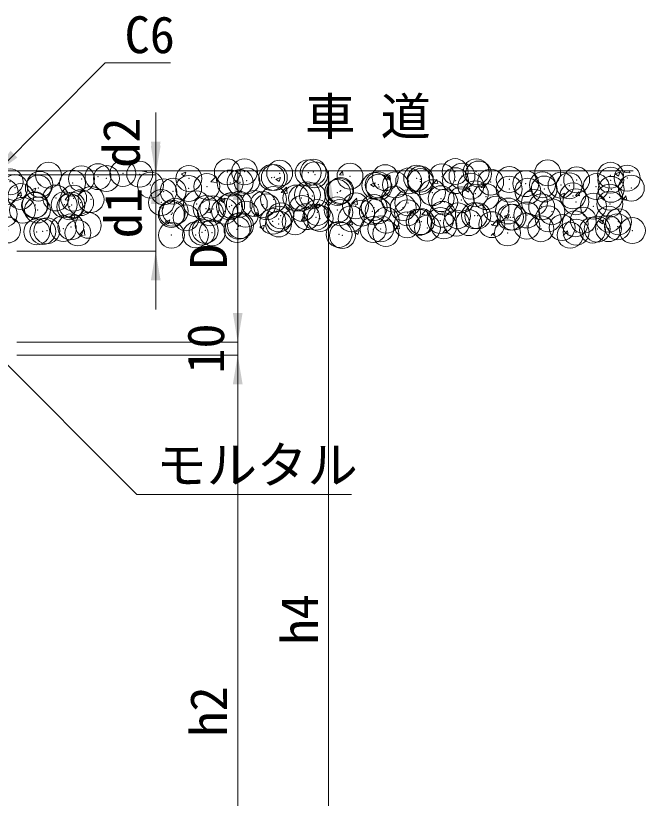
# Model space of a CAD drawing. Units: millimetres, scale not verified. Extents: x 289 to 42849, y -1182 to 27464.
# Drawn here: x 20932 to 21418, y 21139 to 21743 of the extents above; entities that cross this region are included whole.
import ezdxf
from ezdxf.enums import TextEntityAlignment as Align

# ---------------------------------------------------------------- set-up
doc = ezdxf.new("R2010")
doc.units = ezdxf.units.MM
doc.header["$LTSCALE"] = 40
doc.header["$PDMODE"] = 32
doc.header["$PDSIZE"] = 20
for name, color, linetype, lineweight in [('0_2', 7, 'Continuous', 20), ('寸法線', 7, 'Continuous', 9), ('ﾊｯﾁﾝｸﾞ', 7, 'Continuous', 5)]:
    doc.layers.add(name, color=color, linetype=linetype, lineweight=lineweight)
doc.styles.add('ＭＳ ゴシック', font='')
doc.styles.get('ＭＳ ゴシック').set_extended_font_data('MS Gothic')

# ---------------------------------------------------------------- blocks, each defined once
blk = doc.blocks.new('filled_arrow')
at = {"color": 0, "linetype": 'Continuous', "lineweight": -2}
blk.add_solid([(7.5, 1.25), (0, 0), (7.5, -1.25)], dxfattribs=at)

msp = doc.modelspace()

# ---------------------------------------------------------------- linework, layer by layer
at = {"layer": '0_2'}
msp.add_line((20918.11, 21623.51), (21408.53, 21623.51), dxfattribs=at)
at = {"layer": '0_2', "lineweight": 9}
msp.add_lwpolyline([(20915.12, 21620.45), (21001.36, 21706.7), (21051.69, 21706.7)], dxfattribs=at)
at = {"layer": '寸法線'}
for p, q in [((21040.35, 21575.31), (21040.35, 21668.51)), ((21040.35, 21516.37), (21040.35, 21665.31)), ((20933.12, 21623.51), (21103.58, 21623.51)), ((20933.12, 21623.51), (21173.73, 21623.51)), ((20933.12, 21623.51), (21040.35, 21623.51)), ((21103.58, 21623.51), (21103.58, 21491.37)), ((21173.73, 21623.51), (21173.73, 20931.38)), ((20773.12, 21620.31), (21040.35, 21620.31)), ((20773.12, 21620.31), (21040.35, 21620.31)), ((20933.12, 21561.37), (21040.35, 21561.37)), ((21103.58, 21436.37), (21103.58, 21536.37)), ((20933.12, 21491.37), (21103.58, 21491.37)), ((20933.12, 21491.37), (21103.58, 21491.37)), ((20933.12, 21481.37), (21103.58, 21481.37)), ((20933.12, 21481.37), (21103.58, 21481.37)), ((21103.58, 21481.37), (21103.58, 20931.38))]:
    msp.add_line(p, q, dxfattribs=at)
msp.add_lwpolyline([(20912.7, 21486.79), (21025.78, 21373.71), (21191.39, 21373.71)], dxfattribs=at)
at = {"layer": 'ﾊｯﾁﾝｸﾞ'}
for p, q in [((20989.43, 21623.51), (20989.63, 21623.37)), ((20989.63, 21623.37), (20989.67, 21623.51)), ((21028.72, 21623.47), (21033.24, 21622.77)), ((21028.73, 21623.46), (21028.78, 21623.51)), ((21033.24, 21622.75), (21033.15, 21623.51)), ((21060.12, 21621.04), (21063.68, 21622.41)), ((21062.63, 21619.31), (21063.66, 21622.38)), ((21145.52, 21623.48), (21145.55, 21623.51)), ((21145.52, 21623.47), (21148.56, 21623.21)), ((21148.5, 21623.2), (21148.45, 21623.51)), ((21181.96, 21620.29), (21184.41, 21623.21)), ((21184.94, 21620.01), (21184.35, 21623.19)), ((21324.3, 21623.51), (21324.34, 21623.48)), ((21324.34, 21623.48), (21324.34, 21623.51)), ((21394.83, 21621.15), (21398.39, 21622.52)), ((21397.34, 21619.42), (21398.37, 21622.49)), ((21401.5, 21622.51), (21406.02, 21621.81)), ((21401.51, 21622.49), (21402.49, 21623.51)), ((21406.01, 21621.79), (21405.81, 21623.51)), ((21060.11, 21621.01), (21062.63, 21619.31)), ((21082.95, 21615.05), (21086.9, 21619.17)), ((21087.45, 21614.34), (21086.89, 21619.17)), ((21133.11, 21616.94), (21135.64, 21615.24)), ((21133.13, 21616.97), (21136.68, 21618.34)), ((21135.64, 21615.24), (21136.67, 21618.31)), ((21181.96, 21620.29), (21185, 21620.02)), ((21218.4, 21617.1), (21220.85, 21620.02)), ((21218.4, 21617.1), (21221.43, 21616.83)), ((21221.38, 21616.82), (21220.79, 21620.01)), ((21254.83, 21613.91), (21257.28, 21616.83)), ((21257.81, 21613.63), (21257.23, 21616.82)), ((21394.81, 21621.12), (21397.34, 21619.42)), ((20944.43, 21608.72), (20947.99, 21610.09)), ((20946.94, 21606.99), (20947.97, 21610.06)), ((21082.94, 21615.06), (21087.46, 21614.36)), ((21137.16, 21606.64), (21141.12, 21610.76)), ((21141.67, 21605.94), (21141.11, 21610.76)), ((21206.12, 21612.87), (21208.65, 21611.17)), ((21206.13, 21612.9), (21209.69, 21614.27)), ((21208.65, 21611.17), (21209.68, 21614.24)), ((21254.83, 21613.91), (21257.87, 21613.65)), ((21279.14, 21608.84), (21282.7, 21610.2)), ((21281.65, 21607.1), (21282.68, 21610.17)), ((21291.27, 21610.72), (21293.72, 21613.64)), ((21291.27, 21610.72), (21294.31, 21610.46)), ((21294.25, 21610.45), (21293.66, 21613.63)), ((21327.71, 21607.54), (21330.16, 21610.46)), ((21330.69, 21607.26), (21330.1, 21610.44)), ((20933.95, 21604.39), (20936.4, 21607.31)), ((20933.95, 21604.39), (20936.99, 21604.12)), ((20936.93, 21604.11), (20936.34, 21607.3)), ((20944.42, 21608.69), (20946.94, 21606.99)), ((20970.39, 21601.2), (20972.84, 21604.12)), ((20973.37, 21600.93), (20972.78, 21604.11)), ((21137.15, 21606.66), (21141.67, 21605.96)), ((21279.12, 21608.8), (21281.65, 21607.1)), ((21327.71, 21607.54), (21330.74, 21607.27)), ((21352.13, 21604.74), (21354.66, 21603.03)), ((21352.14, 21604.77), (21355.7, 21606.13)), ((21354.66, 21603.03), (21355.69, 21606.1)), ((21364.14, 21604.35), (21366.59, 21607.27)), ((21364.14, 21604.35), (21367.18, 21604.08)), ((21367.12, 21604.07), (21366.54, 21607.26)), ((21400.58, 21601.16), (21403.03, 21604.08)), ((21403.56, 21600.88), (21402.97, 21604.07)), ((20970.39, 21601.2), (20973.42, 21600.94)), ((21043.26, 21594.83), (21045.71, 21597.75)), ((21046.24, 21594.55), (21045.65, 21597.73)), ((21090.43, 21600.56), (21092.96, 21598.85)), ((21090.44, 21600.59), (21094, 21601.95)), ((21092.96, 21598.85), (21093.99, 21601.92)), ((21163.45, 21596.52), (21167.01, 21597.88)), ((21165.96, 21594.78), (21166.99, 21597.85)), ((21191.37, 21598.25), (21195.89, 21597.55)), ((21191.38, 21598.23), (21195.33, 21602.35)), ((21195.88, 21597.53), (21195.32, 21602.35)), ((21400.58, 21601.16), (21403.62, 21600.89)), ((21043.26, 21594.83), (21046.3, 21594.56)), ((21079.7, 21591.64), (21082.15, 21594.56)), ((21079.7, 21591.64), (21082.73, 21591.37)), ((21082.68, 21591.36), (21082.09, 21594.55)), ((21163.44, 21596.49), (21165.96, 21594.78)), ((21236.44, 21592.42), (21238.97, 21590.72)), ((21236.46, 21592.45), (21240.01, 21593.82)), ((21238.97, 21590.72), (21240, 21593.79)), ((21245.59, 21589.82), (21249.55, 21593.95)), ((21250.1, 21589.12), (21249.54, 21593.94)), ((20974.74, 21588.24), (20977.27, 21586.54)), ((20974.75, 21588.27), (20978.31, 21589.64)), ((20977.27, 21586.54), (20978.3, 21589.61)), ((21047.76, 21584.2), (21051.32, 21585.57)), ((21050.27, 21582.47), (21051.3, 21585.54)), ((21116.13, 21588.45), (21119.17, 21588.19)), ((21116.14, 21588.45), (21118.58, 21591.37)), ((21119.11, 21588.17), (21118.53, 21591.36)), ((21152.57, 21585.26), (21155.02, 21588.18)), ((21155.55, 21584.99), (21154.96, 21588.17)), ((21245.59, 21589.84), (21250.1, 21589.14)), ((21299.81, 21581.41), (21303.77, 21585.54)), ((21304.32, 21580.71), (21303.75, 21585.54)), ((21309.45, 21588.35), (21311.97, 21586.65)), ((21309.46, 21588.38), (21313.02, 21589.75)), ((21311.98, 21586.65), (21313.01, 21589.72)), ((21382.47, 21584.31), (21386.02, 21585.68)), ((21384.98, 21582.58), (21386.01, 21585.65)), ((21047.75, 21584.17), (21050.27, 21582.47)), ((21120.75, 21580.1), (21123.28, 21578.4)), ((21120.77, 21580.13), (21124.32, 21581.5)), ((21123.28, 21578.4), (21124.31, 21581.47)), ((21152.57, 21585.26), (21155.61, 21585)), ((21189.01, 21582.08), (21191.46, 21585)), ((21189.01, 21582.08), (21192.05, 21581.81)), ((21191.99, 21581.8), (21191.4, 21584.98)), ((21225.45, 21578.89), (21227.89, 21581.81)), ((21228.42, 21578.61), (21227.84, 21581.8)), ((21299.8, 21581.43), (21304.32, 21580.73)), ((21382.45, 21584.28), (21384.98, 21582.58)), ((20981.24, 21573.99), (20984.32, 21573.51)), ((20981.25, 21573.97), (20985.21, 21578.09)), ((20985.73, 21573.51), (20985.2, 21578.09)), ((21193.76, 21576.04), (21196.29, 21574.33)), ((21193.77, 21576.07), (21197.33, 21577.43)), ((21196.29, 21574.33), (21197.32, 21577.4)), ((21225.45, 21578.89), (21228.48, 21578.62)), ((21261.88, 21575.7), (21264.33, 21578.62)), ((21261.88, 21575.7), (21264.92, 21575.43)), ((21264.86, 21575.42), (21264.27, 21578.61)), ((21299.16, 21573.51), (21300.77, 21575.43)), ((21301.06, 21573.51), (21300.71, 21575.42)), ((21354.51, 21573.51), (21357.98, 21577.13)), ((21358.39, 21573.51), (21357.97, 21577.13))]:
    msp.add_line(p, q, dxfattribs=at)
for p in [(20957.67, 21620.08), (20995.83, 21618.94), (21015.07, 21621.47), (21027.95, 21620.81), (21095.57, 21622.65), (21108.84, 21622.74), (21129.79, 21618.3), (21131.84, 21618.35), (21135.96, 21621.59), (21157.93, 21621.92), (21161.87, 21622.52), (21163.07, 21620.45), (21190.19, 21619.3), (21217.31, 21618.16), (21261.09, 21618.9), (21271.23, 21622.85), (21276.58, 21619.35), (21287.48, 21622.71), (21289.3, 21621.02), (21342.65, 21621.86), (21391.07, 21620.02), (21404.02, 21617.85), (20928.04, 21615), (20951.03, 21613.04), (20976.21, 21613.98), (20983.11, 21617.27), (21002.29, 21617.56), (21036.32, 21612.48), (21065.95, 21617.56), (21097.83, 21614.09), (21105.46, 21614.54), (21110.55, 21615.77), (21209.35, 21612.07), (21211.98, 21612.68), (21225.26, 21612.59), (21235.44, 21615.65), (21241.6, 21617.76), (21244.43, 21617.01), (21244.5, 21615.13), (21271.55, 21615.87), (21298.66, 21614.72), (21313.03, 21616.78), (21325.78, 21613.57), (21338.6, 21612.63), (21352.9, 21612.43), (21359.22, 21611.95), (21364.99, 21616.44), (21391.3, 21616.18), (20924.16, 21606.92), (20931.79, 21610.51), (20949.82, 21610.17), (21046.51, 21607.34), (21053.72, 21607.71), (21065.75, 21609.87), (21079.8, 21611.29), (21180.46, 21606.7), (21182.35, 21607.59), (21182.97, 21608.27), (21212.54, 21610.92), (21253.78, 21606.61), (21283.4, 21611.69), (21286.86, 21605.8), (21312.94, 21609.38), (21327.26, 21607.75), (21339.98, 21609.42), (21380.02, 21611.28), (21391.68, 21609.17), (21407.14, 21610.14), (20936.24, 21603.66), (20963.35, 21602.51), (20977.07, 21602.3), (20990.47, 21601.37), (21131.23, 21601.44), (21148.5, 21602.49), (21152.73, 21602.51), (21157.31, 21605.01), (21161.22, 21604.16), (21224.15, 21601.52), (21260.48, 21601.99), (21275.94, 21600.99), (21295.18, 21603.52), (21362.05, 21604.09), (21390.45, 21603.11), (20946.95, 21596.83), (20947.44, 21597.22), (20969.75, 21597.23), (20974.07, 21595.69), (20975.59, 21597.07), (20982.47, 21598.91), (21044.71, 21599.07), (21071.83, 21597.93), (21079.18, 21594.38), (21084.46, 21594.06), (21097.18, 21595.73), (21098.94, 21596.78), (21104.84, 21597.63), (21116.42, 21598.26), (21123.1, 21597.42), (21126.06, 21595.64), (21153.18, 21594.49), (21194.52, 21596.44), (21208.74, 21595.16), (21231.14, 21595.09), (21234.82, 21598.74), (21263.22, 21599.31), (21302.8, 21593.92), (21332.43, 21599), (21337.99, 21595.72), (21364.37, 21599.53), (21377.93, 21596.14), (21390.65, 21597.81), (20923.55, 21590.01), (20937.67, 21593.01), (20949.21, 21593.26), (21052.38, 21589.83), (21053.1, 21590.8), (21055.42, 21592.25), (21082.54, 21591.1), (21093.47, 21592.34), (21109.66, 21589.96), (21136.77, 21588.81), (21156.69, 21588.1), (21163.89, 21587.67), (21164.9, 21591.35), (21180.3, 21593.34), (21182.35, 21591.36), (21199.18, 21590.88), (21207.42, 21592.2), (21211.9, 21592.56), (21234.54, 21591.05), (21261.65, 21589.91), (21273.18, 21588.83), (21286.24, 21588.89), (21288.77, 21588.76), (21312.33, 21592.47), (21313.9, 21587.71), (21315.89, 21587.62), (21326.61, 21589.38), (21345.85, 21591.92), (21063.85, 21587.25), (21130.61, 21584.53), (21135.14, 21582.45), (21135.27, 21586.27), (21147.86, 21584.13), (21167.1, 21586.66), (21191.01, 21586.52), (21218.13, 21585.38), (21234.2, 21581.83), (21243.55, 21583.74), (21245.25, 21584.23), (21259.86, 21585.08), (21272.36, 21583.08), (21281.81, 21583.49), (21299.48, 21581.94), (21343.01, 21586.47), (21363.75, 21582.62), (21370.13, 21585.32), (21389.84, 21586.19), (21397.24, 21584.18), (20926.13, 21577.83), (20948.59, 21576.35), (20953.25, 21576.69), (20956.39, 21577.2), (20969.1, 21578.87), (20974.97, 21580.16), (20980.37, 21575.54), (20988.34, 21581.4), (21076.02, 21576.1), (21078.56, 21577.47), (21083.82, 21575.7), (21103.06, 21578.23), (21104.22, 21580.72), (21105.65, 21581.18), (21208.12, 21578.25), (21213.93, 21578.66), (21249.86, 21579.28), (21262.57, 21580.95), (21311.71, 21575.56), (21326.6, 21580.79), (21337.37, 21578.81), (21353.72, 21579.65), (21364.57, 21576.1), (21377.29, 21577.78), (21380.84, 21578.5), (21389.58, 21578.86), (21396.53, 21580.31), (21407.96, 21577.36), (21052.48, 21573.89), (21071.1, 21574.02), (21181.73, 21574.44), (21184.3, 21573.57), (21217.77, 21575.05), (21359.96, 21573.78)]:
    msp.add_point(p, dxfattribs=at)

# ---------------------------------------------------------------- block references
at = {"layer": '0_2', "lineweight": 9, "xscale": 3, "yscale": 3, "rotation": 45}
msp.add_blockref('filled_arrow', (20915.12, 21620.45), dxfattribs=at)
at = {"layer": '寸法線', "xscale": 3, "yscale": 3}
for p, rotation in [((21040.35, 21623.51), 90), ((21040.35, 21620.31), 90), ((21103.58, 21623.51), 270), ((21173.73, 21623.51), 270), ((21040.35, 21620.31), 270), ((21040.35, 21561.37), 270), ((21103.58, 21491.37), 90), ((21103.58, 21491.37), 90), ((21103.58, 21481.37), 270), ((21103.58, 21481.37), 270)]:
    msp.add_blockref('filled_arrow', p, dxfattribs=dict(at, rotation=rotation))

# ---------------------------------------------------------------- texts
at = {"layer": '0_2', "style": 'ＭＳ ゴシック'}
msp.add_text('C6', height=28.48, dxfattribs=at).set_placement((21016.36, 21742.7), align=Align.TOP_LEFT)
msp.add_text('車 道', height=28.48, dxfattribs=at).set_placement((21155.46, 21642.68), align=Align.BOTTOM_LEFT)
at = {"layer": '寸法線', "style": 'ＭＳ ゴシック'}
for s, p in [('d2', (21013.81, 21645.25)), ('d1', (21015.23, 21590.84)), ('D', (21081.08, 21557.44)), ('10', (21078.87, 21486.37)), ('h4', (21151.23, 21277.44)), ('h2', (21081.08, 21206.37))]:
    msp.add_text(s, height=28.48, rotation=90, dxfattribs=at).set_placement(p, align=Align.MIDDLE_CENTER)
msp.add_text('モルタル', height=28.48, dxfattribs=at).set_placement((21040.78, 21410.77), align=Align.TOP_LEFT)

doc.saveas('drawing.dxf')
